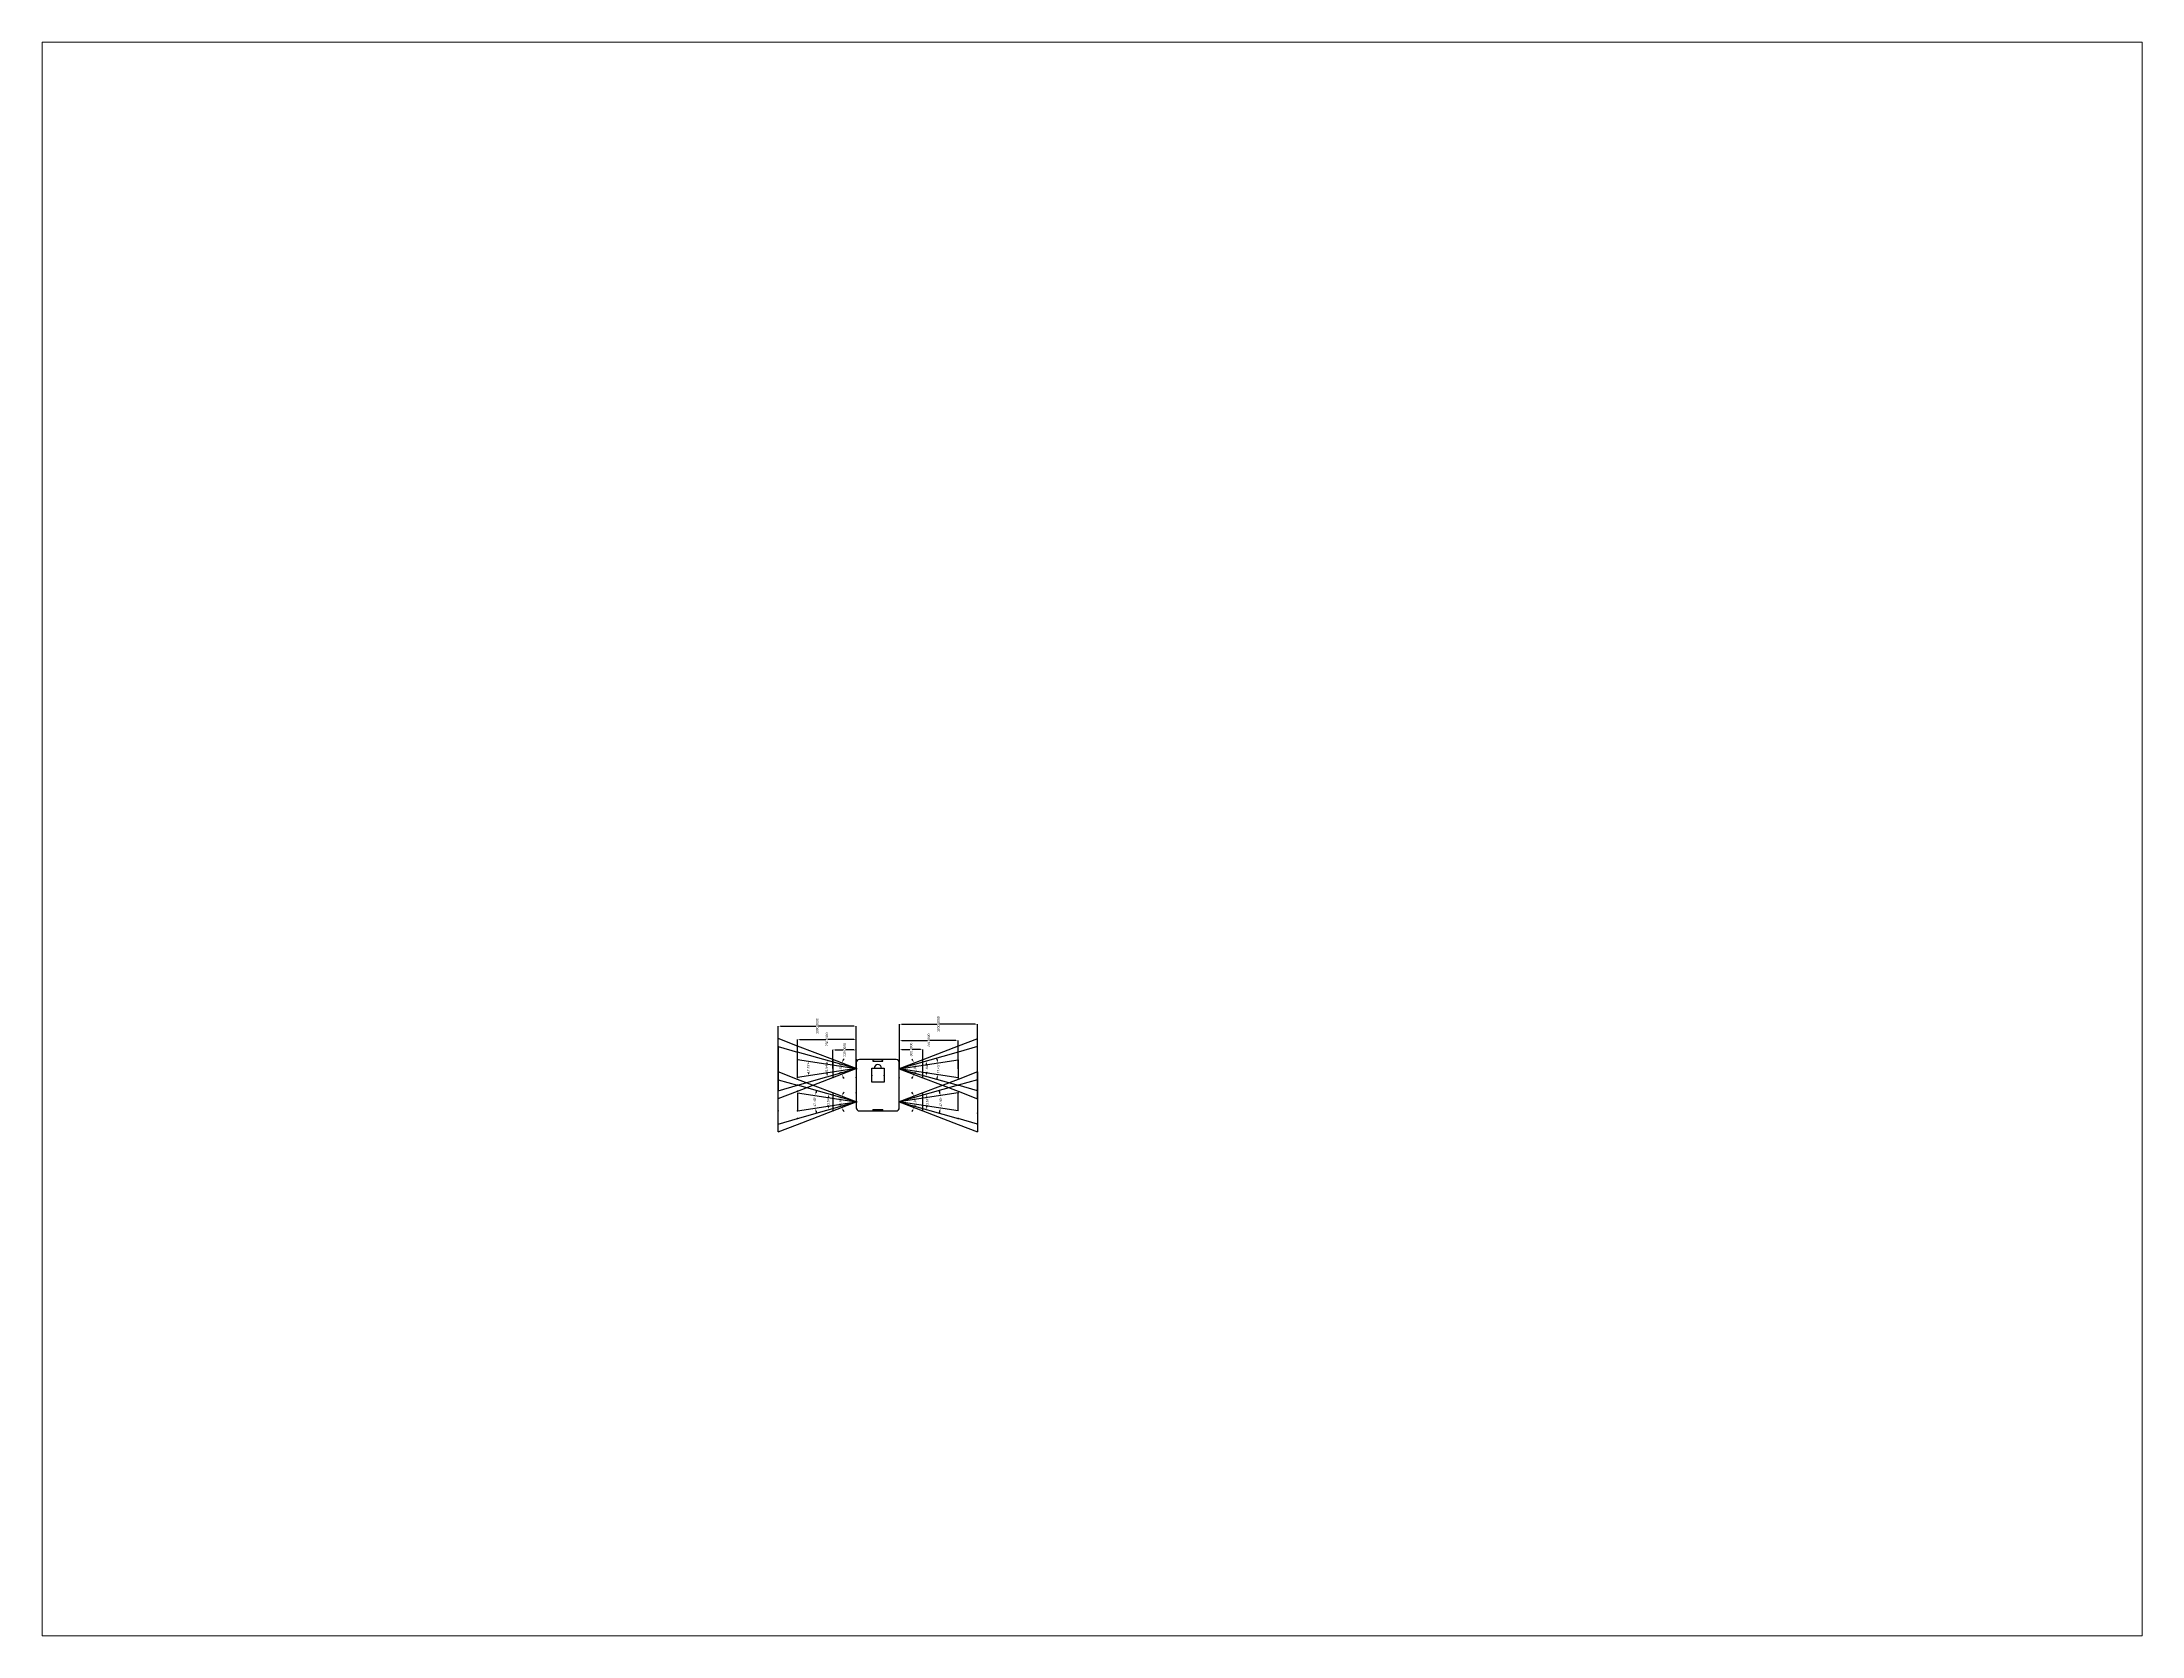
# Paper-space layout 'Layout1' of a CAD drawing. Header units: millimetres. Extents: x 26 to 231, y 20 to 176.
# The model-space entities are those that its viewports show. They can reach past a viewport. Long polylines and large blocks are cut down to what shows.
import ezdxf

# ---------------------------------------------------------------- set-up
doc = ezdxf.new("R2010")
doc.units = ezdxf.units.MM
doc.styles.get("Standard").update_dxf_attribs({"font": 'arial.ttf'})
doc.dimstyles.new('Angulo_2dec', dxfattribs={"dimtxt": 30, "dimasz": 30, "dimexe": 0.18, "dimexo": 0.0625, "dimgap": 0.09, "dimtad": 0, "dimtih": 1, "dimtoh": 1, "dimdec": 4, "dimzin": 0, "dimdsep": 46, "dimtxsty": 'Standard', "dimcen": 0.09, "dimazin": 0, "dimtfac": 1, "dimtdec": 4, "dimtofl": 0, "dimtmove": 0, "dimatfit": 3, "dimfxl": 1, "dimtolj": 1, "dimtzin": 0, "dimarcsym": 0})

# ---------------------------------------------------------------- blocks, each defined once
blk = doc.blocks.new('*D2')
at = {"color": 0, "lineweight": -2, "transparency": 16777216}
for start, end in [(94.917, 95.9238), (84.0762, 84.2425)]:
    blk.add_arc((3066, 2089), 615, start, end, dxfattribs=at)
at = {"color": 0, "transparency": 16777216}
for points in [[(3003, 2696), (3002, 2706), (2973, 2698)], [(3130, 2706), (3129, 2696), (3159, 2698)]]:
    blk.add_solid(points, dxfattribs=at)
at = {"layer": 'Defpoints', "color": 0, "transparency": 16777216}
for p in [(2951, 2839), (3035, 2704), (3181, 2839), (3066, 2089), (3066, 2089)]:
    blk.add_point(p, dxfattribs=at)
at = {"color": 0, "transparency": 16777216, "insert": (3070, 2705), "char_height": 30, "attachment_point": 5}
blk.add_mtext('\\A1;17.43°', dxfattribs=at)
blk = doc.blocks.new('*D3')
at = {"color": 0, "lineweight": -2, "transparency": 16777216}
for start, end in [(101.9614, 105.2053), (74.7947, 78.0386)]:
    blk.add_arc((2641, 2089), 530, start, end, dxfattribs=at)
at = {"color": 0, "transparency": 16777216}
for points in [[(2530, 2613), (2532, 2603), (2561, 2613)], [(2750, 2603), (2752, 2613), (2721, 2613)]]:
    blk.add_solid(points, dxfattribs=at)
at = {"layer": 'Defpoints', "color": 0, "transparency": 16777216}
for p in [(2526, 2839), (2756, 2839), (2668, 2619), (2641, 2089), (2641, 2089)]:
    blk.add_point(p, dxfattribs=at)
at = {"color": 0, "transparency": 16777216, "insert": (2641, 2619), "char_height": 30, "attachment_point": 5}
blk.add_mtext('\\A1;17.43°', dxfattribs=at)
blk = doc.blocks.new('*D4')
at = {"color": 0, "lineweight": -2, "transparency": 16777216}
for p, q in [((3066, 2839), (3440, 2839)), ((3440, 2809), (3440, 2480)), ((3440, 2119), (3440, 2449)), ((3066, 2089), (3440, 2089))]:
    blk.add_line(p, q, dxfattribs=at)
at = {"color": 0, "transparency": 16777216}
for points in [[(3435, 2809), (3445, 2809), (3440, 2839)], [(3435, 2119), (3445, 2119), (3440, 2089)]]:
    blk.add_solid(points, dxfattribs=at)
at = {"layer": 'Defpoints', "color": 0, "transparency": 16777216}
for p in [(3066, 2839), (3066, 2089), (3440, 2089)]:
    blk.add_point(p, dxfattribs=at)
at = {"color": 0, "transparency": 16777216, "insert": (3440, 2464), "char_height": 30, "attachment_point": 5}
blk.add_mtext('\\A1;750.0000', dxfattribs=at)
blk = doc.blocks.new('*D5')
at = {"color": 0, "lineweight": -2, "transparency": 16777216}
for p, q in [((3066, 3089), (3609, 3089)), ((3609, 3059), (3609, 2605)), ((3609, 2119), (3609, 2574)), ((3066, 2089), (3609, 2089))]:
    blk.add_line(p, q, dxfattribs=at)
at = {"color": 0, "transparency": 16777216}
for points in [[(3604, 3059), (3614, 3059), (3609, 3089)], [(3604, 2119), (3614, 2119), (3609, 2089)]]:
    blk.add_solid(points, dxfattribs=at)
at = {"layer": 'Defpoints', "color": 0, "transparency": 16777216}
for p in [(3066, 3089), (3066, 2089), (3609, 2089)]:
    blk.add_point(p, dxfattribs=at)
at = {"color": 0, "transparency": 16777216, "insert": (3609, 2589), "char_height": 30, "attachment_point": 5}
blk.add_mtext('\\A1;1000.0000', dxfattribs=at)
blk = doc.blocks.new('*D6')
at = {"color": 0, "lineweight": -2, "transparency": 16777216}
for start, end in [(99.3688, 101.0458), (78.9542, 80.6312)]:
    blk.add_arc((2641, 2089), 360, start, end, dxfattribs=at)
at = {"color": 0, "transparency": 16777216}
for points in [[(2573, 2438), (2571, 2448), (2543, 2436)], [(2711, 2448), (2709, 2438), (2739, 2436)]]:
    blk.add_solid(points, dxfattribs=at)
at = {"layer": 'Defpoints', "color": 0, "transparency": 16777216}
for p in [(2428, 2839), (2853, 2839), (2674, 2448), (2641, 2089), (2641, 2089)]:
    blk.add_point(p, dxfattribs=at)
at = {"color": 0, "transparency": 16777216, "insert": (2641, 2450), "char_height": 30, "attachment_point": 5}
blk.add_mtext('\\A1;31.64°', dxfattribs=at)
blk = doc.blocks.new('*D7')
at = {"color": 0, "lineweight": -2, "transparency": 16777216}
for start, end in [(98.4578, 101.3165), (78.6835, 80.7902)]:
    blk.add_arc((3066, 2089), 382, start, end, dxfattribs=at)
at = {"color": 0, "transparency": 16777216}
for points in [[(2992, 2459), (2990, 2469), (2962, 2457)], [(3142, 2469), (3140, 2459), (3170, 2457)]]:
    blk.add_solid(points, dxfattribs=at)
at = {"layer": 'Defpoints', "color": 0, "transparency": 16777216}
for p in [(2853, 2839), (3278, 2839), (3031, 2470), (3066, 2089), (3066, 2089)]:
    blk.add_point(p, dxfattribs=at)
at = {"color": 0, "transparency": 16777216, "insert": (3068, 2471), "char_height": 30, "attachment_point": 5}
blk.add_mtext('\\A1;31.64°', dxfattribs=at)
blk = doc.blocks.new('*D9')
at = {"color": 0, "lineweight": -2, "transparency": 16777216}
for start, end in [(254.385, 257.8338), (282.1662, 285.615)]:
    blk.add_arc((3065, 1539), 498, start, end, dxfattribs=at)
at = {"color": 0, "transparency": 16777216}
for points in [[(2961, 1057), (2959, 1047), (2990, 1047)], [(3171, 1047), (3170, 1057), (3141, 1047)]]:
    blk.add_solid(points, dxfattribs=at)
at = {"layer": 'Defpoints', "color": 0, "transparency": 16777216}
for p in [(3065, 1539), (3065, 1539), (3040, 1042), (2950, 789), (3180, 789)]:
    blk.add_point(p, dxfattribs=at)
at = {"color": 0, "transparency": 16777216, "insert": (3065, 1041), "char_height": 30, "attachment_point": 5}
blk.add_mtext('\\A1;17.43°', dxfattribs=at)
blk = doc.blocks.new('*D8')
at = {"color": 0, "lineweight": -2, "transparency": 16777216}
for start, end in [(259.0527, 260.4361), (279.5639, 280.9473)]:
    blk.add_arc((3065, 1539), 353, start, end, dxfattribs=at)
at = {"color": 0, "transparency": 16777216}
for points in [[(2997, 1188), (3000, 1198), (2969, 1200)], [(3131, 1198), (3134, 1188), (3162, 1200)]]:
    blk.add_solid(points, dxfattribs=at)
at = {"layer": 'Defpoints', "color": 0, "transparency": 16777216}
for p in [(3065, 1539), (3065, 1539), (3033, 1188), (2853, 789), (3278, 789)]:
    blk.add_point(p, dxfattribs=at)
at = {"color": 0, "transparency": 16777216, "insert": (3065, 1186), "char_height": 30, "attachment_point": 5}
blk.add_mtext('\\A1;31.64°', dxfattribs=at)
blk = doc.blocks.new('*D10')
at = {"color": 0, "lineweight": -2, "transparency": 16777216}
for start, end in [(254.7947, 258.0386), (281.9614, 285.2053)]:
    blk.add_arc((2640, 1539), 530, start, end, dxfattribs=at)
at = {"color": 0, "transparency": 16777216}
for points in [[(2531, 1026), (2530, 1016), (2560, 1016)], [(2751, 1016), (2749, 1026), (2721, 1016)]]:
    blk.add_solid(points, dxfattribs=at)
at = {"layer": 'Defpoints', "color": 0, "transparency": 16777216}
for p in [(2640, 1539), (2640, 1539), (2614, 1010), (2525, 789), (2755, 789)]:
    blk.add_point(p, dxfattribs=at)
at = {"color": 0, "transparency": 16777216, "insert": (2640, 1009), "char_height": 30, "attachment_point": 5}
blk.add_mtext('\\A1;17.43°', dxfattribs=at)
blk = doc.blocks.new('*D11')
at = {"color": 0, "lineweight": -2, "transparency": 16777216}
for start, end in [(259.025, 260.4908), (279.5092, 280.975)]:
    blk.add_arc((2640, 1539), 355, start, end, dxfattribs=at)
at = {"color": 0, "transparency": 16777216}
for points in [[(2572, 1186), (2574, 1196), (2544, 1198)], [(2707, 1196), (2709, 1186), (2737, 1198)]]:
    blk.add_solid(points, dxfattribs=at)
at = {"layer": 'Defpoints', "color": 0, "transparency": 16777216}
for p in [(2640, 1539), (2640, 1539), (2608, 1186), (2428, 789), (2853, 789)]:
    blk.add_point(p, dxfattribs=at)
at = {"color": 0, "transparency": 16777216, "insert": (2640, 1184), "char_height": 30, "attachment_point": 5}
blk.add_mtext('\\A1;31.64°', dxfattribs=at)
blk = doc.blocks.new('*D12')
at = {"color": 0, "lineweight": -2, "transparency": 16777216}
for p, q in [((3065, 1539), (3426, 1539)), ((3426, 1509), (3426, 1180)), ((3426, 819), (3426, 1149)), ((3065, 789), (3426, 789))]:
    blk.add_line(p, q, dxfattribs=at)
at = {"color": 0, "transparency": 16777216}
for points in [[(3421, 1509), (3431, 1509), (3426, 1539)], [(3421, 819), (3431, 819), (3426, 789)]]:
    blk.add_solid(points, dxfattribs=at)
at = {"layer": 'Defpoints', "color": 0, "transparency": 16777216}
for p in [(3065, 1539), (3065, 789), (3426, 789)]:
    blk.add_point(p, dxfattribs=at)
at = {"color": 0, "transparency": 16777216, "insert": (3426, 1164), "char_height": 30, "attachment_point": 5}
blk.add_mtext('\\A1;750.0000', dxfattribs=at)
blk = doc.blocks.new('*D13')
at = {"color": 0, "lineweight": -2, "transparency": 16777216}
for p, q in [((3065, 1539), (3634, 1539)), ((3634, 1509), (3634, 1055)), ((3634, 569), (3634, 1024)), ((3065, 539), (3634, 539))]:
    blk.add_line(p, q, dxfattribs=at)
at = {"color": 0, "transparency": 16777216}
for points in [[(3629, 1509), (3639, 1509), (3634, 1539)], [(3629, 569), (3639, 569), (3634, 539)]]:
    blk.add_solid(points, dxfattribs=at)
at = {"layer": 'Defpoints', "color": 0, "transparency": 16777216}
for p in [(3065, 1539), (3634, 1539), (3065, 539)]:
    blk.add_point(p, dxfattribs=at)
at = {"color": 0, "transparency": 16777216, "insert": (3634, 1039), "char_height": 30, "attachment_point": 5}
blk.add_mtext('\\A1;1000.0000', dxfattribs=at)
blk = doc.blocks.new('*D15')
at = {"color": 0, "lineweight": -2, "transparency": 16777216}
for start, end in [(119.5692, 128.165), (51.835, 60.4308)]:
    blk.add_arc((3066, 2089), 200, start, end, dxfattribs=at)
at = {"color": 0, "transparency": 16777216}
for points in [[(2965, 2268), (2969, 2259), (2994, 2276)], [(3163, 2259), (3167, 2268), (3138, 2276)]]:
    blk.add_solid(points, dxfattribs=at)
at = {"layer": 'Defpoints', "color": 0, "transparency": 16777216}
for p in [(2951, 2389), (3090, 2288), (3181, 2389), (3066, 2089), (3066, 2089)]:
    blk.add_point(p, dxfattribs=at)
at = {"color": 0, "transparency": 16777216, "insert": (3066, 2290), "char_height": 30, "attachment_point": 5}
blk.add_mtext('\\A1;41.95°', dxfattribs=at)
blk = doc.blocks.new('*D17')
at = {"color": 0, "lineweight": -2, "transparency": 16777216}
for p, q in [((3066, 2389), (3305, 2389)), ((3305, 2359), (3305, 2255)), ((3305, 2119), (3305, 2224)), ((3066, 2089), (3305, 2089))]:
    blk.add_line(p, q, dxfattribs=at)
at = {"color": 0, "transparency": 16777216}
for points in [[(3300, 2359), (3310, 2359), (3305, 2389)], [(3300, 2119), (3310, 2119), (3305, 2089)]]:
    blk.add_solid(points, dxfattribs=at)
at = {"layer": 'Defpoints', "color": 0, "transparency": 16777216}
for p in [(3066, 2389), (3066, 2089), (3305, 2089)]:
    blk.add_point(p, dxfattribs=at)
at = {"color": 0, "transparency": 16777216, "insert": (3305, 2239), "char_height": 30, "attachment_point": 5}
blk.add_mtext('\\A1;300.0000', dxfattribs=at)
blk = doc.blocks.new('*D18')
at = {"color": 0, "lineweight": -2, "transparency": 16777216}
for start, end in [(119.5692, 128.165), (51.835, 60.4308)]:
    blk.add_arc((2641, 2089), 200, start, end, dxfattribs=at)
at = {"color": 0, "transparency": 16777216}
for points in [[(2540, 2268), (2544, 2259), (2569, 2276)], [(2738, 2259), (2742, 2268), (2713, 2276)]]:
    blk.add_solid(points, dxfattribs=at)
at = {"layer": 'Defpoints', "color": 0, "transparency": 16777216}
for p in [(2526, 2389), (2665, 2288), (2756, 2389), (2641, 2089), (2641, 2089)]:
    blk.add_point(p, dxfattribs=at)
at = {"color": 0, "transparency": 16777216, "insert": (2641, 2290), "char_height": 30, "attachment_point": 5}
blk.add_mtext('\\A1;41.95°', dxfattribs=at)
blk = doc.blocks.new('*D22')
at = {"color": 0, "lineweight": -2, "transparency": 16777216}
for start, end in [(231.835, 240.4308), (299.5692, 308.165)]:
    blk.add_arc((2640, 1539), 200, start, end, dxfattribs=at)
at = {"color": 0, "transparency": 16777216}
for points in [[(2544, 1370), (2540, 1361), (2569, 1353)], [(2741, 1361), (2737, 1370), (2712, 1353)]]:
    blk.add_solid(points, dxfattribs=at)
at = {"layer": 'Defpoints', "color": 0, "transparency": 16777216}
for p in [(2640, 1539), (2640, 1539), (2525, 1239), (2616, 1341), (2755, 1239)]:
    blk.add_point(p, dxfattribs=at)
at = {"color": 0, "transparency": 16777216, "insert": (2640, 1339), "char_height": 30, "attachment_point": 5}
blk.add_mtext('\\A1;41.95°', dxfattribs=at)
blk = doc.blocks.new('*D23')
at = {"color": 0, "lineweight": -2, "transparency": 16777216}
for start, end in [(231.835, 240.4308), (299.5692, 308.165)]:
    blk.add_arc((3065, 1539), 200, start, end, dxfattribs=at)
at = {"color": 0, "transparency": 16777216}
for points in [[(2969, 1370), (2965, 1361), (2994, 1353)], [(3166, 1361), (3162, 1370), (3137, 1353)]]:
    blk.add_solid(points, dxfattribs=at)
at = {"layer": 'Defpoints', "color": 0, "transparency": 16777216}
for p in [(3065, 1539), (3065, 1539), (2950, 1239), (3041, 1341), (3180, 1239)]:
    blk.add_point(p, dxfattribs=at)
at = {"color": 0, "transparency": 16777216, "insert": (3065, 1339), "char_height": 30, "attachment_point": 5}
blk.add_mtext('\\A1;41.95°', dxfattribs=at)
blk = doc.blocks.new('*D24')
at = {"color": 0, "lineweight": -2, "transparency": 16777216}
for p, q in [((3065, 1539), (3310, 1539)), ((3310, 1509), (3310, 1405)), ((3310, 1269), (3310, 1374)), ((3065, 1239), (3310, 1239))]:
    blk.add_line(p, q, dxfattribs=at)
at = {"color": 0, "transparency": 16777216}
for points in [[(3305, 1509), (3315, 1509), (3310, 1539)], [(3305, 1269), (3315, 1269), (3310, 1239)]]:
    blk.add_solid(points, dxfattribs=at)
at = {"layer": 'Defpoints', "color": 0, "transparency": 16777216}
for p in [(3065, 1539), (3065, 1239), (3310, 1239)]:
    blk.add_point(p, dxfattribs=at)
at = {"color": 0, "transparency": 16777216, "insert": (3310, 1389), "char_height": 30, "attachment_point": 5}
blk.add_mtext('\\A1;300.0000', dxfattribs=at)

msp = doc.modelspace()

# ---------------------------------------------------------------- linework, layer by layer
at = {"color": 51, "true_color": 0xf8f6b0}
for p, q in [((2257.65341, 3089.41209), (2353.48675, 2839.41209)), ((2257.65341, 3089.41209), (3024.32008, 3089.41209)), ((2682.65341, 3089.41209), (2778.48675, 2839.41209)), ((2682.65341, 3089.41209), (3449.32008, 3089.41209)), ((2928.48675, 2839.41209), (3024.32008, 3089.41209)), ((3353.48675, 2839.41209), (3449.32008, 3089.41209)), ((2353.48675, 2839.41209), (2525.98675, 2389.41209)), ((2755.98675, 2389.41209), (2928.48675, 2839.41209)), ((2778.48675, 2839.41209), (2950.98675, 2389.41209)), ((3180.98675, 2389.41209), (3353.48675, 2839.41209)), ((2525.98675, 2389.41209), (2640.98675, 2089.41209)), ((2755.98675, 2389.41209), (2525.98675, 2389.41209)), ((2640.98675, 2089.41209), (2755.98675, 2389.41209)), ((2950.98675, 2389.41209), (3065.98675, 2089.41209)), ((3180.98675, 2389.41209), (2950.98675, 2389.41209)), ((3065.98675, 2089.41209), (3180.98675, 2389.41209)), ((2640.42676, 1539.41209), (2525.42676, 1239.41209)), ((2755.42676, 1239.41209), (2640.42676, 1539.41209)), ((3065.42676, 1539.41209), (2950.42676, 1239.41209)), ((3180.42676, 1239.41209), (3065.42676, 1539.41209)), ((2525.42676, 1239.41209), (2352.92676, 789.41209)), ((2525.42676, 1239.41209), (2755.42676, 1239.41209)), ((2927.92676, 789.41209), (2755.42676, 1239.41209)), ((2950.42676, 1239.41209), (2777.92676, 789.41209)), ((2950.42676, 1239.41209), (3180.42676, 1239.41209)), ((3352.92676, 789.41209), (3180.42676, 1239.41209)), ((2352.92676, 789.41209), (2257.09343, 539.41209)), ((3023.7601, 539.41209), (2257.09343, 539.41209)), ((2777.92676, 789.41209), (2682.09343, 539.41209)), ((2682.09343, 539.41209), (3448.7601, 539.41209)), ((3023.7601, 539.41209), (2927.92676, 789.41209)), ((3448.7601, 539.41209), (3352.92676, 789.41209))]:
    msp.add_line(p, q, dxfattribs=at)
at = {"color": 165, "true_color": 0x5e67af}
for p, q in [((2357.65341, 3089.41209), (2428.48675, 2839.41209)), ((2357.65341, 3089.41209), (2924.32008, 3089.41209)), ((2783.02794, 3089.41209), (2853.48675, 2840.40478)), ((2924.32008, 3089.41209), (2853.48675, 2840.40478)), ((3349.32008, 3089.41209), (3278.48675, 2839.41209)), ((2428.48675, 2839.41209), (2640.98675, 2089.41209)), ((2640.98675, 2089.41209), (2853.48675, 2839.41209)), ((2853.48675, 2839.41209), (3065.98675, 2089.41209)), ((3065.98675, 2089.41209), (3278.48675, 2839.41209)), ((2640.42676, 1539.41209), (2427.92676, 789.41209)), ((2852.92676, 789.41209), (2640.42676, 1539.41209)), ((3065.42676, 1539.41209), (2852.92676, 789.41209)), ((3277.92676, 789.41209), (3065.42676, 1539.41209)), ((2357.09343, 539.41209), (2427.92676, 788.41939)), ((2923.7601, 539.41209), (2357.09343, 539.41209)), ((2782.09343, 539.41209), (2852.92676, 789.41209)), ((2923.7601, 539.41209), (2852.92676, 789.41209)), ((3348.38557, 539.41209), (3277.92676, 788.41939))]:
    msp.add_line(p, q, dxfattribs=at)
at = {"color": 30, "true_color": 0xf8991e}
for p, q in [((3349.32008, 3089.41209), (2783.02794, 3089.41209)), ((2782.09343, 539.41209), (3348.38557, 539.41209))]:
    msp.add_line(p, q, dxfattribs=at)
at = {"color": 11, "true_color": 0xf27172}
for p, q in [((2525.98675, 2839.41209), (2640.98675, 2089.41209)), ((2755.98675, 2839.41209), (2525.98675, 2839.41209)), ((2755.98675, 2839.41209), (2640.98675, 2089.41209)), ((3065.98675, 2089.41209), (2950.98675, 2839.41209)), ((2950.98675, 2839.41209), (3180.98675, 2839.41209)), ((3180.98675, 2839.41209), (3065.98675, 2089.41209)), ((2525.42676, 789.41209), (2640.42676, 1539.41209)), ((2755.42676, 789.41209), (2640.42676, 1539.41209)), ((2950.42676, 789.41209), (3065.42676, 1539.41209)), ((3065.42676, 1539.41209), (3180.42676, 789.41209)), ((2525.42676, 789.41209), (2755.42676, 789.41209)), ((3180.42676, 789.41209), (2950.42676, 789.41209))]:
    msp.add_line(p, q, dxfattribs=at)
at = {"color": 252, "true_color": 0x939598}
msp.add_line((3140.98675, 2089.41209), (3065.98675, 2089.41209), dxfattribs=at)
at = {"color": 2, "true_color": 0xf1eb1f}
msp.add_line((3180.98675, 2089.41209), (3065.98675, 2089.41209), dxfattribs=at)
at = {"color": 41, "true_color": 0xf4ee51}
msp.add_line((2525.98675, 1814.41209), (2525.98675, 1814.41209), dxfattribs=at)
at = {"color": 7}
for p, q in [((2545.98675, 1878.0517), (2545.98675, 1750.77248)), ((3160.98675, 1878.0517), (3160.98675, 1750.77248))]:
    msp.add_line(p, q, dxfattribs=at)
msp.add_line((2978.16641, 1731.57377), (2978.16641, 1731.57377))
msp.add_lwpolyline([(3180.98675, 2049.41209, 0.4142135624), (3140.98675, 2089.41209), (2565.98675, 2089.41209, 0.4142135624), (2525.98675, 2049.41209), (2525.98675, 1579.41209, 0.4142135624), (2565.98675, 1539.41209), (3140.98675, 1539.41209, 0.4142135624), (3180.98675, 1579.41209)], format="xyb", close=True)
at = {"color": 41, "true_color": 0xf4ee51}
for points in [[(2648.48675, 2089.41209), (2633.48675, 2089.41209), (2633.48675, 2081.41209), (2648.48675, 2081.41209)], [(3073.48675, 2089.41209), (3058.48675, 2089.41209), (3058.48675, 2081.41209), (3073.48675, 2081.41209)], [(2647.92676, 1547.41209), (2632.92676, 1547.41209), (2632.92676, 1539.41209), (2647.92676, 1539.41209)], [(3072.92676, 1547.41209), (3057.92676, 1547.41209), (3057.92676, 1539.41209), (3072.92676, 1539.41209)]]:
    msp.add_lwpolyline(points, close=True, dxfattribs=at)
msp.add_lwpolyline([(2892.22205, 1892.72899), (3072.95294, 1892.72899), (3072.95294, 1732.98869), (2892.22205, 1732.98869)], close=True)
for points in [[(2545.98675, 1878.0517, 0.4142135624), (2525.98675, 1858.0517), (2525.98675, 1770.77248, 0.4142135624), (2545.98675, 1750.77248)], [(3160.98675, 1750.77248, 0.4142135624), (3180.98675, 1770.77248), (3180.98675, 1858.0517, 0.4142135624), (3160.98675, 1878.0517)]]:
    msp.add_lwpolyline(points, format="xyb")
msp.add_arc((3072.95294, 1812.85884), 45.27687, 270, 90)
at = {"color": 40, "true_color": 0xf8d731}
for p in [(2357.65341, 3089.41209), (2783.02794, 3089.41209), (2924.32008, 3089.41209), (3349.32008, 3089.41209), (2428.48675, 2839.41209), (2525.98675, 2839.41209), (2853.48675, 2839.41209), (2950.98675, 2839.41209), (3180.98675, 2839.41209), (3278.48675, 2839.41209), (2357.09343, 539.41209), (2427.92676, 789.41209), (2498.38557, 539.41209), (2755.42676, 789.41209), (2782.09343, 539.41209), (2852.92676, 789.41209), (2852.92676, 789.41209), (2950.42676, 789.41209)]:
    msp.add_point(p, dxfattribs=at)
at = {"color": 41, "true_color": 0xf4ee51}
for p in [(2525.98675, 3089.41209), (2525.98675, 2389.41209), (3140.98675, 2089.41209), (3140.98675, 2089.41209), (3140.98675, 2089.41209), (3140.98675, 2089.41209), (3140.98675, 2089.41209), (3140.98675, 2089.41209), (3140.98675, 2089.41209), (3140.98675, 2089.41209), (3140.98675, 2089.41209), (3180.98675, 2089.41209), (2950.42676, 1539.41209), (2755.42676, 539.41209)]:
    msp.add_point(p, dxfattribs=at)
at = {"color": 30, "true_color": 0xf8991e}
for p in [(2682.65341, 3089.41209), (3349.32008, 3089.41209), (3449.32008, 3089.41209), (2778.48675, 2839.41209), (3353.48675, 2839.41209), (2950.98675, 2389.41209), (3180.98675, 2389.41209), (3180.98675, 2089.41209), (2782.09343, 539.41209)]:
    msp.add_point(p, dxfattribs=at)
at = {"color": 165, "true_color": 0x5e67af}
for p in [(2783.02794, 3089.41209), (2853.48675, 2840.40478), (2427.92676, 788.41939), (2498.38557, 539.41209)]:
    msp.add_point(p, dxfattribs=at)
at = {"color": 2, "true_color": 0xf1eb1f}
for p in [(2755.98675, 2089.41209), (2950.98675, 2089.41209)]:
    msp.add_point(p, dxfattribs=at)
for p in [(2978.16641, 1891.31407), (2978.16641, 1731.57377)]:
    msp.add_point(p)
at = {"color": 252, "true_color": 0x939598}
for p in [(3180.98675, 2089.41209), (2950.42676, 1539.41209)]:
    msp.add_point(p, dxfattribs=at)

# ---------------------------------------------------------------- dimensions: what is measured, and where the dimension line sits
at = {"color": 7}
for base, p1, p2, picture, middle in [((3609.06419, 2089.41209), (3066.17401, 3089.41209), (3065.98675, 2089.41209), '*D5', (3609.06419, 2589.41209)), ((3439.55469, 2089.41209), (3065.98675, 2839.41209), (3065.98675, 2089.41209), '*D4', (3439.55469, 2464.41209)), ((3304.76922, 2089.41209), (3065.98675, 2389.41209), (3065.98675, 2089.41209), '*D17', (3304.76922, 2239.41209)), ((3633.98852, 1539.41209), (3065.2395, 539.41209), (3065.42676, 1539.41209), '*D13', (3633.98852, 1039.41209)), ((3425.84351, 789.41209), (3065.42676, 1539.41209), (3065.42676, 789.41209), '*D12', (3425.84351, 1164.41209)), ((3309.85355, 1239.41209), (3065.42676, 1539.41209), (3065.42676, 1239.41209), '*D24', (3309.85355, 1389.41209))]:
    dim = msp.add_linear_dim(base=base, p1=p1, p2=p2, angle=90, dimstyle='Angulo_2dec', dxfattribs=at)
    dim.commit()
    dim.dimension.update_dxf_attribs({"geometry": picture, "text_midpoint": middle})
at = {"color": 165, "true_color": 0x5e67af}
for base, line1, line2, picture, middle in [((2674.09022, 2448.08987), ((2428.48675, 2839.41209), (2640.98675, 2089.41209)), ((2640.98675, 2089.41209), (2853.48675, 2839.41209)), '*D6', (2640.98675, 2449.61424)), ((3030.89493, 2469.6337), ((2853.48675, 2839.41209), (3065.98675, 2089.41209)), ((3065.98675, 2089.41209), (3278.48675, 2839.41209)), '*D7', (3068.46247, 2471.24161)), ((2607.80744, 1185.98006), ((2852.92676, 789.41209), (2640.42676, 1539.41209)), ((2640.42676, 1539.41209), (2427.92676, 789.41209)), '*D11', (2640.42676, 1184.47799)), ((3032.99232, 1187.98325), ((3277.92676, 789.41209), (3065.42676, 1539.41209)), ((3065.42676, 1539.41209), (2852.92676, 789.41209)), '*D8', (3065.42676, 1186.48969))]:
    dim = msp.add_angular_dim_2l(base=base, line1=line1, line2=line2, dimstyle='Angulo_2dec', dxfattribs=at)
    dim.commit()
    dim.dimension.update_dxf_attribs({"geometry": picture, "text_midpoint": middle, "dimtype": 162})
at = {"color": 11, "true_color": 0xf27172}
for base, line1, line2, picture, middle in [((2667.85186, 2618.67343), ((2525.98675, 2839.41209), (2640.98675, 2089.41209)), ((2755.98675, 2839.41209), (2640.98675, 2089.41209)), '*D3', (2640.98675, 2619.35482)), ((2613.56165, 1010.15075), ((2755.42676, 789.41209), (2640.42676, 1539.41209)), ((2525.42676, 789.41209), (2640.42676, 1539.41209)), '*D10', (2640.42676, 1009.46936)), ((3040.15673, 1041.57496), ((2950.42676, 789.41209), (3065.42676, 1539.41209)), ((3065.42676, 1539.41209), (3180.42676, 789.41209)), '*D9', (3065.42676, 1040.93402))]:
    dim = msp.add_angular_dim_2l(base=base, line1=line1, line2=line2, dimstyle='Angulo_2dec', dxfattribs=at)
    dim.commit()
    dim.dimension.update_dxf_attribs({"geometry": picture, "text_midpoint": middle})
dim = msp.add_angular_dim_2l(base=(3034.79306, 2703.94942), line1=((3180.98675, 2839.41209), (3065.98675, 2089.41209)), line2=((3065.98675, 2089.41209), (2950.98675, 2839.41209)), dimstyle='Angulo_2dec', dxfattribs=at)
dim.commit()
dim.dimension.update_dxf_attribs({"geometry": '*D2', "text_midpoint": (3070.48068, 2704.72419), "dimtype": 162})
at = {"color": 51, "true_color": 0xf8f6b0}
for base, line1, line2, picture, middle in [((2665.34898, 2288.07982), ((2525.98675, 2389.41209), (2640.98675, 2089.41209)), ((2640.98675, 2089.41209), (2755.98675, 2389.41209)), '*D18', (2640.98675, 2289.56799)), ((3090.34898, 2288.07982), ((2950.98675, 2389.41209), (3065.98675, 2089.41209)), ((3065.98675, 2089.41209), (3180.98675, 2389.41209)), '*D15', (3065.98675, 2289.56799)), ((2616.06453, 1340.74435), ((2755.42676, 1239.41209), (2640.42676, 1539.41209)), ((2640.42676, 1539.41209), (2525.42676, 1239.41209)), '*D22', (2640.42676, 1339.25618)), ((3041.06453, 1340.74435), ((3180.42676, 1239.41209), (3065.42676, 1539.41209)), ((3065.42676, 1539.41209), (2950.42676, 1239.41209)), '*D23', (3065.42676, 1339.25618))]:
    dim = msp.add_angular_dim_2l(base=base, line1=line1, line2=line2, dimstyle='Angulo_2dec', dxfattribs=at)
    dim.commit()
    dim.dimension.update_dxf_attribs({"geometry": picture, "text_midpoint": middle})

psp = doc.layouts.get("Layout1")

# ---------------------------------------------------------------- viewports
at = {"layer": '0', "color": 41, "true_color": 0xf4ee51, "view_target_point": (2853.48682, 1814.41211), "view_twist_angle": 90}
psp.add_viewport(center=(128.5, 97.5), size=(205.6, 156), view_center_point=(2736.96745, 3145.80362), view_height=20360.424535, dxfattribs=at)

doc.saveas('drawing.dxf')
